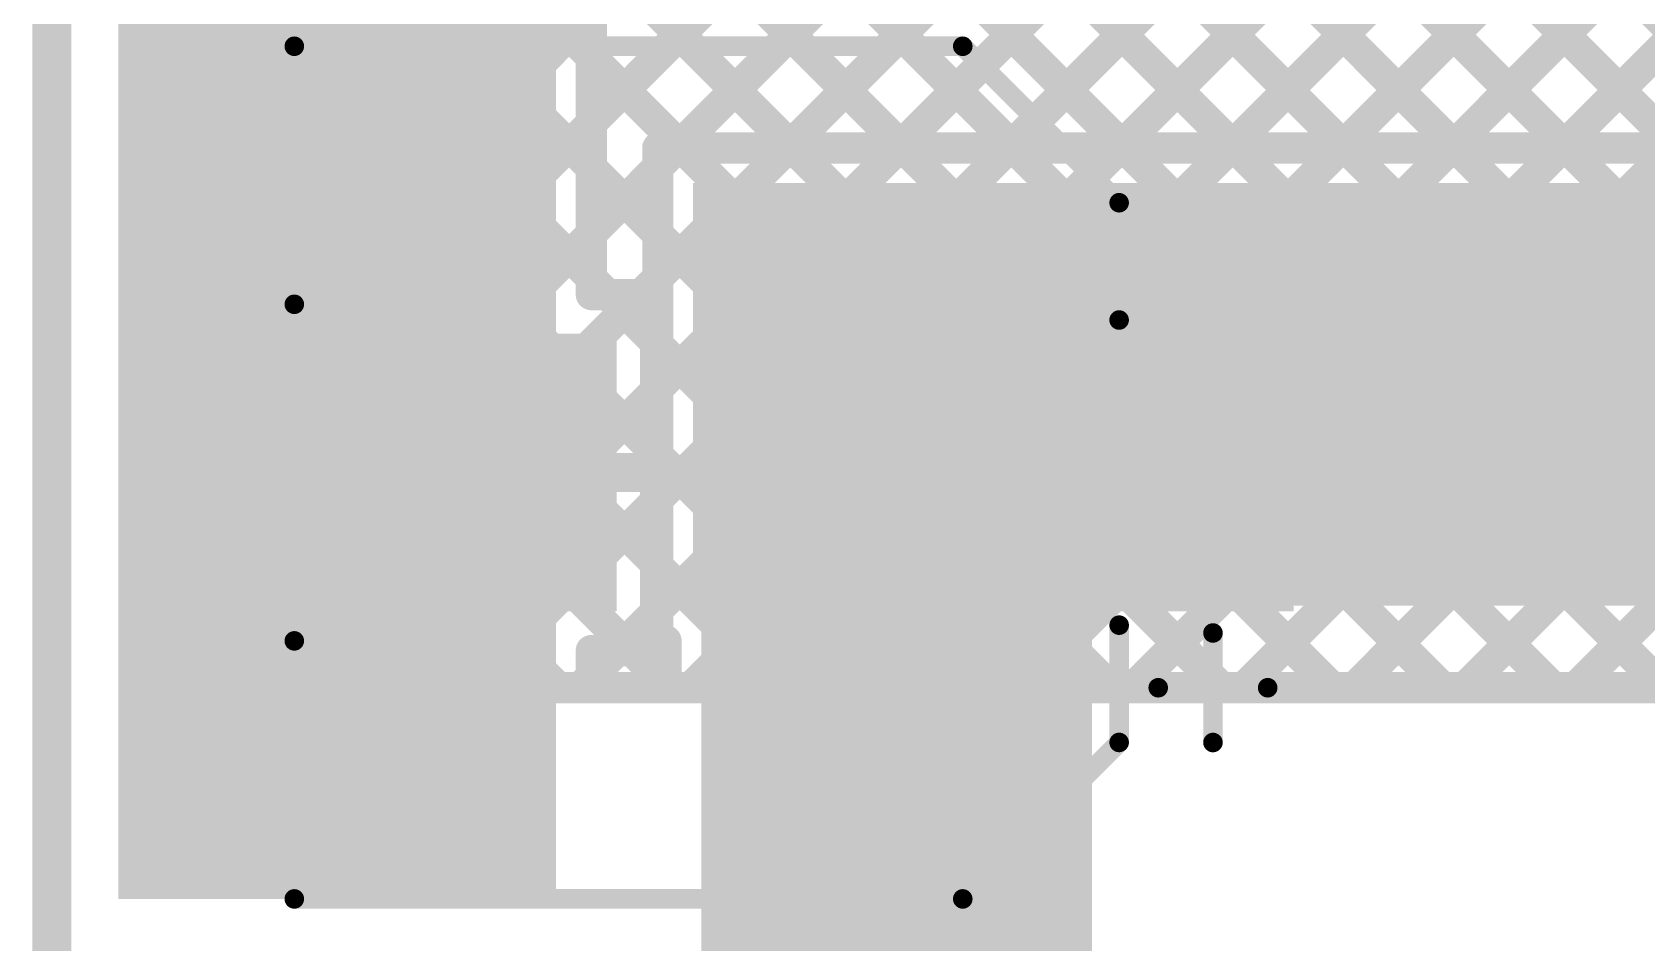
# Model space of a CAD drawing. Header units: millimetres. Extents: x -0.08 to 7.12, y -0.08 to 3.98.
# Drawn here: x -0.084 to 0.3289, y 1.3698 to 1.6025 of the extents above; entities that cross this region are included whole.
import ezdxf

# ---------------------------------------------------------------- set-up
doc = ezdxf.new("R2010")
doc.units = ezdxf.units.MM
doc.header["$MEASUREMENT"] = 0
for name, color, linetype in [('BottomLayer', 5, 'Continuous'), ('Mechanical2', 216, 'Continuous'), ('TopLayer', 1, 'Continuous'), ('TopOverlay', 2, 'Continuous'), ('TopPaste', 8, 'Continuous'), ('TopSolder', 216, 'Continuous')]:
    doc.layers.add(name, color=color, linetype=linetype)

# ---------------------------------------------------------------- blocks, each defined once
blk = doc.blocks.new('RVT1C470M0505_17')
at = {"layer": 'TopLayer'}
for points in [[(-0.14567, 0.0315), (-0.02756, 0.0315), (-0.02756, -0.0315), (-0.14567, -0.0315)], [(0.02756, 0.0315), (0.14567, 0.0315), (0.14567, -0.0315), (0.02756, -0.0315)]]:
    blk.add_hatch(color=1, dxfattribs=at).paths.add_polyline_path(points)
at = {"layer": 'TopPaste'}
for points in [[(-0.14567, 0.0315), (-0.02756, 0.0315), (-0.02756, -0.0315), (-0.14567, -0.0315)], [(0.02756, 0.0315), (0.14567, 0.0315), (0.14567, -0.0315), (0.02756, -0.0315)]]:
    blk.add_hatch(color=8, dxfattribs=at).paths.add_polyline_path(points)
at = {"layer": 'TopSolder'}
for points in [[(-0.14967, 0.0355), (-0.02356, 0.0355), (-0.02356, -0.0355), (-0.14967, -0.0355)], [(0.02356, 0.0355), (0.14967, 0.0355), (0.14967, -0.0355), (0.02356, -0.0355)]]:
    blk.add_hatch(color=216, dxfattribs=at).paths.add_polyline_path(points)
at = {"layer": 'TopOverlay', "const_width": 0.005}
for points in [[(-0.065, 0.10898), (-0.105, 0.06898)], [(0.10598, 0.10898), (-0.065, 0.10898)], [(0.10598, 0.10898), (0.10598, 0.04302)], [(-0.129, 0.069), (-0.129, 0.041)], [(-0.105, 0.06898), (-0.105, 0.039)], [(-0.115, 0.055), (-0.143, 0.055)], [(-0.105, -0.039), (-0.105, -0.06898)], [(0.10598, -0.04302), (0.10598, -0.10898)], [(-0.065, -0.10898), (-0.105, -0.06898)], [(0.10598, -0.10898), (-0.065, -0.10898)]]:
    blk.add_lwpolyline(points, dxfattribs=at)
at = {"layer": 'TopOverlay', "const_width": 0.0025}
for points in [[(-0.06625, 0.10898, 1), (-0.06375, 0.10898, 1)], [(-0.06625, 0.10898, 1), (-0.06375, 0.10898, 1)], [(0.10473, 0.10898, 1), (0.10723, 0.10898, 1)], [(0.10473, 0.10898, 1), (0.10723, 0.10898, 1)], [(-0.13025, 0.069, 1), (-0.12775, 0.069, 1)], [(-0.10625, 0.06898, 1), (-0.10375, 0.06898, 1)], [(-0.10625, 0.06898, 1), (-0.10375, 0.06898, 1)], [(-0.14425, 0.055, 1), (-0.14175, 0.055, 1)], [(-0.11625, 0.055, 1), (-0.11375, 0.055, 1)], [(0.10473, 0.04302, 1), (0.10723, 0.04302, 1)], [(-0.13025, 0.041, 1), (-0.12775, 0.041, 1)], [(-0.10625, 0.039, 1), (-0.10375, 0.039, 1)], [(-0.10625, -0.039, 1), (-0.10375, -0.039, 1)], [(0.10473, -0.04302, 1), (0.10723, -0.04302, 1)], [(-0.10625, -0.06898, 1), (-0.10375, -0.06898, 1)], [(-0.10625, -0.06898, 1), (-0.10375, -0.06898, 1)], [(-0.06625, -0.10898, 1), (-0.06375, -0.10898, 1)], [(-0.06625, -0.10898, 1), (-0.06375, -0.10898, 1)], [(0.10473, -0.10898, 1), (0.10723, -0.10898, 1)], [(0.10473, -0.10898, 1), (0.10723, -0.10898, 1)]]:
    blk.add_lwpolyline(points, format="xyb", close=True, dxfattribs=at)

msp = doc.modelspace()

# ---------------------------------------------------------------- hatches: boundary and pattern name
at = {"layer": 'TopLayer'}
for points in [[(-0.062, 1.381), (0.05, 1.381), (0.05, 1.862), (-0.062, 1.862)], [(0.085, 1.456), (2.258, 1.456), (2.258, 1.564), (0.085, 1.564)]]:
    msp.add_hatch(color=1, dxfattribs=at).paths.add_polyline_path(points)

# ---------------------------------------------------------------- linework, layer by layer
at = {"layer": 'BottomLayer', "const_width": 0.008}
for points in [[(-0.022, 1.58318), (0.52486, 2.13004)], [(-0.022, 1.55489), (0.52486, 2.10175)], [(-0.022, 1.52661), (0.52486, 2.07347)], [(-0.022, 1.49833), (0.53017, 2.05049)], [(-0.022, 1.47004), (0.54428, 2.03632)], [(-0.022, 1.44176), (0.55842, 2.02218)], [(-0.022, 1.44176), (0.55842, 2.02218)], [(-0.00047, 1.435), (0.57256, 2.00803)], [(0.02781, 1.435), (0.5867, 1.99389)], [(0.0561, 1.435), (0.58803, 1.96694)], [(-0.022, 1.9601), (0.5031, 1.435)], [(0.08438, 1.435), (0.58803, 1.93865)], [(0.11266, 1.435), (0.58803, 1.91037)], [(0.01066, 1.89915), (0.47481, 1.435)], [(0.14095, 1.435), (0.58803, 1.88208)], [(0.00716, 1.87437), (0.44653, 1.435)], [(-0.00672, 1.85997), (0.41824, 1.435)], [(-0.022, 1.435), (-0.022, 1.85514)], [(0.16923, 1.435), (0.58803, 1.8538)], [(-0.022, 1.84696), (0.38996, 1.435)], [(0.19752, 1.435), (0.58803, 1.82551)], [(-0.022, 1.81868), (0.36168, 1.435)], [(0.2258, 1.435), (0.58803, 1.79723)], [(-0.022, 1.79039), (0.33339, 1.435)], [(0.25409, 1.435), (0.58803, 1.76895)], [(-0.022, 1.76211), (0.30511, 1.435)], [(0.28237, 1.435), (0.58803, 1.74066)], [(-0.022, 1.73382), (0.27682, 1.435)], [(0.31065, 1.435), (0.58803, 1.71238)], [(-0.022, 1.70554), (0.24854, 1.435)], [(-0.022, 1.67725), (0.22025, 1.435)], [(-0.022, 1.64897), (0.19197, 1.435)], [(-0.022, 1.62069), (0.16369, 1.435)], [(-0.022, 1.5924), (0.1354, 1.435)], [(-0.022, 1.56412), (0.10712, 1.435)], [(-0.022, 1.53583), (0.07883, 1.435)], [(-0.022, 1.50755), (0.05055, 1.435)], [(-0.022, 1.47926), (0.02226, 1.435)], [(-0.022, 1.45098), (-0.00602, 1.435)], [(-0.022, 1.435), (0.58803, 1.435)]]:
    msp.add_lwpolyline(points, dxfattribs=at)
at = {"layer": 'BottomLayer', "const_width": 0.004}
for points in [[(-0.024, 1.5924, 1), (-0.02, 1.5924, 1)], [(-0.024, 1.58318, 1), (-0.02, 1.58318, 1)], [(-0.024, 1.56412, 1), (-0.02, 1.56412, 1)], [(-0.024, 1.55489, 1), (-0.02, 1.55489, 1)], [(-0.024, 1.53583, 1), (-0.02, 1.53583, 1)], [(-0.024, 1.52661, 1), (-0.02, 1.52661, 1)], [(-0.024, 1.50755, 1), (-0.02, 1.50755, 1)], [(-0.024, 1.49833, 1), (-0.02, 1.49833, 1)], [(-0.024, 1.47926, 1), (-0.02, 1.47926, 1)], [(-0.024, 1.47004, 1), (-0.02, 1.47004, 1)], [(-0.024, 1.45098, 1), (-0.02, 1.45098, 1)], [(-0.024, 1.44176, 1), (-0.02, 1.44176, 1)], [(-0.024, 1.44176, 1), (-0.02, 1.44176, 1)], [(-0.024, 1.435, 1), (-0.02, 1.435, 1)], [(-0.024, 1.435, 1), (-0.02, 1.435, 1)], [(-0.00802, 1.435, 1), (-0.00402, 1.435, 1)], [(-0.00247, 1.435, 1), (0.00153, 1.435, 1)], [(0.02026, 1.435, 1), (0.02426, 1.435, 1)], [(0.02581, 1.435, 1), (0.02981, 1.435, 1)], [(0.04855, 1.435, 1), (0.05255, 1.435, 1)], [(0.0541, 1.435, 1), (0.0581, 1.435, 1)], [(0.07683, 1.435, 1), (0.08083, 1.435, 1)], [(0.08238, 1.435, 1), (0.08638, 1.435, 1)], [(0.10512, 1.435, 1), (0.10912, 1.435, 1)], [(0.11066, 1.435, 1), (0.11466, 1.435, 1)], [(0.1334, 1.435, 1), (0.1374, 1.435, 1)], [(0.13895, 1.435, 1), (0.14295, 1.435, 1)], [(0.16169, 1.435, 1), (0.16569, 1.435, 1)], [(0.16723, 1.435, 1), (0.17123, 1.435, 1)], [(0.18997, 1.435, 1), (0.19397, 1.435, 1)], [(0.19552, 1.435, 1), (0.19952, 1.435, 1)], [(0.21825, 1.435, 1), (0.22225, 1.435, 1)], [(0.2238, 1.435, 1), (0.2278, 1.435, 1)], [(0.24654, 1.435, 1), (0.25054, 1.435, 1)], [(0.25209, 1.435, 1), (0.25609, 1.435, 1)], [(0.27482, 1.435, 1), (0.27882, 1.435, 1)], [(0.28037, 1.435, 1), (0.28437, 1.435, 1)], [(0.30311, 1.435, 1), (0.30711, 1.435, 1)], [(0.30865, 1.435, 1), (0.31265, 1.435, 1)]]:
    msp.add_lwpolyline(points, format="xyb", close=True, dxfattribs=at)
at = {"layer": 'Mechanical2', "const_width": 0.01}
msp.add_lwpolyline([(-0.079, 3.832), (-0.079, -0.079)], dxfattribs=at)
at = {"layer": 'TopLayer'}
for points, const_width in [([(0.22238, 1.573), (0.63388, 1.9845)], 0.008), ([(0.25066, 1.573), (0.64976, 1.9721)], 0.008), ([(0.27895, 1.573), (0.64976, 1.94381)], 0.008), ([(0.30723, 1.573), (0.66748, 1.93325)], 0.008), ([(0.059, 1.57933), (0.35217, 1.8725)], 0.008), ([(0.08096, 1.573), (0.38046, 1.8725)], 0.008), ([(0.10924, 1.573), (0.40874, 1.8725)], 0.008), ([(0.10924, 1.573), (0.40874, 1.8725)], 0.008), ([(0.13753, 1.573), (0.43703, 1.8725)], 0.008), ([(0.16581, 1.573), (0.46531, 1.8725)], 0.008), ([(0.1941, 1.573), (0.4936, 1.8725)], 0.008), ([(0.059, 1.5355), (0.059, 1.87007)], 0.008), ([(0.00239, 1.49), (0.00239, 1.82361)], 0.025), ([(0.141, 1.7971), (0.3651, 1.573)], 0.008), ([(0.141, 1.76881), (0.33681, 1.573)], 0.008), ([(0.141, 1.74053), (0.30853, 1.573)], 0.008), ([(0.141, 1.71224), (0.28024, 1.573)], 0.008), ([(0.07439, 1.694), (0.19539, 1.573)], 0.008), ([(0.10268, 1.694), (0.22368, 1.573)], 0.008), ([(0.13096, 1.694), (0.25196, 1.573)], 0.008), ([(0.059, 1.68111), (0.16711, 1.573)], 0.008), ([(0.059, 1.65282), (0.13882, 1.573)], 0.008), ([(0.059, 1.62454), (0.11054, 1.573)], 0.008), ([(0.059, 1.59625), (0.08225, 1.573)], 0.008), ([(0.076, 1.573), (1.26784, 1.573)], 0.008), ([(0.076, 1.56804), (0.08096, 1.573)], 0.008), ([(0.076, 1.447), (0.076, 1.573)], 0.008), ([(0.059, 1.55104), (0.076, 1.56804)], 0.008), ([(0.059, 1.56797), (0.076, 1.55097)], 0.008), ([(0.059, 1.53969), (0.06319, 1.5355)], 0.008), ([(0.07174, 1.5355), (0.076, 1.53976)], 0.008), ([(0.07174, 1.5355), (0.076, 1.53976)], 0.008), ([(0.059, 1.5355), (0.07544, 1.5355)], 0.008), ([(0.07544, 1.4445), (0.07544, 1.5355)], 0.008), ([(0.13709, 1.15106), (0.13709, 1.4835)], 0.1), ([(0.17561, 1.49), (0.18161, 1.496)], 0.05), ([(0.18161, 1.491), (0.80811, 1.491)], 0.05), ([(0.14156, 1.4835), (0.14806, 1.49)], 0.05), ([(0.14806, 1.49), (0.17561, 1.49)], 0.05), ([(0.00239, 1.49), (0.07144, 1.49)], 0.01), ([(0.07809, 1.435), (0.07809, 1.447)], 0.008), ([(0.059, 1.4445), (0.07544, 1.4445)], 0.008), ([(0.059, 1.4379), (0.0656, 1.4445)], 0.008), ([(0.059, 1.435), (0.059, 1.4445)], 0.008), ([(0.06933, 1.4445), (0.07809, 1.43574)], 0.008), ([(0.059, 1.435), (0.07809, 1.435)], 0.008)]:
    msp.add_lwpolyline(points, dxfattribs=dict(at, const_width=const_width))
for points, const_width in [([(0.057, 1.59625, 1), (0.061, 1.59625, 1)], 0.004), ([(0.057, 1.57933, 1), (0.061, 1.57933, 1)], 0.004), ([(0.074, 1.573, 1), (0.078, 1.573, 1)], 0.004), ([(0.074, 1.573, 1), (0.078, 1.573, 1)], 0.004), ([(0.07896, 1.573, 1), (0.08296, 1.573, 1)], 0.004), ([(0.07896, 1.573, 1), (0.08296, 1.573, 1)], 0.004), ([(0.08025, 1.573, 1), (0.08425, 1.573, 1)], 0.004), ([(0.10724, 1.573, 1), (0.11124, 1.573, 1)], 0.004), ([(0.10724, 1.573, 1), (0.11124, 1.573, 1)], 0.004), ([(0.10854, 1.573, 1), (0.11254, 1.573, 1)], 0.004), ([(0.13553, 1.573, 1), (0.13953, 1.573, 1)], 0.004), ([(0.13682, 1.573, 1), (0.14082, 1.573, 1)], 0.004), ([(0.16381, 1.573, 1), (0.16781, 1.573, 1)], 0.004), ([(0.16511, 1.573, 1), (0.16911, 1.573, 1)], 0.004), ([(0.1921, 1.573, 1), (0.1961, 1.573, 1)], 0.004), ([(0.19339, 1.573, 1), (0.19739, 1.573, 1)], 0.004), ([(0.22038, 1.573, 1), (0.22438, 1.573, 1)], 0.004), ([(0.22168, 1.573, 1), (0.22568, 1.573, 1)], 0.004), ([(0.24866, 1.573, 1), (0.25266, 1.573, 1)], 0.004), ([(0.24996, 1.573, 1), (0.25396, 1.573, 1)], 0.004), ([(0.27695, 1.573, 1), (0.28095, 1.573, 1)], 0.004), ([(0.27824, 1.573, 1), (0.28224, 1.573, 1)], 0.004), ([(0.30523, 1.573, 1), (0.30923, 1.573, 1)], 0.004), ([(0.30653, 1.573, 1), (0.31053, 1.573, 1)], 0.004), ([(0.057, 1.56797, 1), (0.061, 1.56797, 1)], 0.004), ([(0.074, 1.56804, 1), (0.078, 1.56804, 1)], 0.004), ([(0.074, 1.56804, 1), (0.078, 1.56804, 1)], 0.004), ([(0.057, 1.55104, 1), (0.061, 1.55104, 1)], 0.004), ([(0.074, 1.55097, 1), (0.078, 1.55097, 1)], 0.004), ([(0.057, 1.53969, 1), (0.061, 1.53969, 1)], 0.004), ([(0.074, 1.53976, 1), (0.078, 1.53976, 1)], 0.004), ([(0.074, 1.53976, 1), (0.078, 1.53976, 1)], 0.004), ([(0.057, 1.5355, 1), (0.061, 1.5355, 1)], 0.004), ([(0.057, 1.5355, 1), (0.061, 1.5355, 1)], 0.004), ([(0.06119, 1.5355, 1), (0.06519, 1.5355, 1)], 0.004), ([(0.06974, 1.5355, 1), (0.07374, 1.5355, 1)], 0.004), ([(0.06974, 1.5355, 1), (0.07374, 1.5355, 1)], 0.004), ([(0.07344, 1.5355, 1), (0.07744, 1.5355, 1)], 0.004), ([(0.07344, 1.5355, 1), (0.07744, 1.5355, 1)], 0.004), ([(0.11209, 1.4835, 1), (0.16209, 1.4835, 1)], 0.05), ([(0.16911, 1.496, 1), (0.19411, 1.496, 1)], 0.025), ([(0.16911, 1.491, 1), (0.19411, 1.491, 1)], 0.025), ([(0.13556, 1.49, 1), (0.16056, 1.49, 1)], 0.025), ([(0.13556, 1.49, 1), (0.16056, 1.49, 1)], 0.025), ([(0.16311, 1.49, 1), (0.18811, 1.49, 1)], 0.025), ([(0.16311, 1.49, 1), (0.18811, 1.49, 1)], 0.025), ([(0.12906, 1.4835, 1), (0.15406, 1.4835, 1)], 0.025), ([(-0.00386, 1.49, 1), (0.00864, 1.49, 1)], 0.0125), ([(-0.00011, 1.49, 1), (0.00489, 1.49, 1)], 0.005), ([(0.06894, 1.49, 1), (0.07394, 1.49, 1)], 0.005), ([(0.074, 1.447, 1), (0.078, 1.447, 1)], 0.004), ([(0.07609, 1.447, 1), (0.08009, 1.447, 1)], 0.004), ([(0.057, 1.4445, 1), (0.061, 1.4445, 1)], 0.004), ([(0.057, 1.4445, 1), (0.061, 1.4445, 1)], 0.004), ([(0.0636, 1.4445, 1), (0.0676, 1.4445, 1)], 0.004), ([(0.06733, 1.4445, 1), (0.07133, 1.4445, 1)], 0.004), ([(0.07344, 1.4445, 1), (0.07744, 1.4445, 1)], 0.004), ([(0.07344, 1.4445, 1), (0.07744, 1.4445, 1)], 0.004), ([(0.057, 1.4379, 1), (0.061, 1.4379, 1)], 0.004), ([(0.057, 1.435, 1), (0.061, 1.435, 1)], 0.004), ([(0.057, 1.435, 1), (0.061, 1.435, 1)], 0.004), ([(0.07609, 1.43574, 1), (0.08009, 1.43574, 1)], 0.004), ([(0.07609, 1.435, 1), (0.08009, 1.435, 1)], 0.004), ([(0.07609, 1.435, 1), (0.08009, 1.435, 1)], 0.004)]:
    msp.add_lwpolyline(points, format="xyb", close=True, dxfattribs=dict(at, const_width=const_width))

# ---------------------------------------------------------------- block references
at = {"rotation": 180}
msp.add_blockref('RVT1C470M0505_17', (0.089, 1.49), dxfattribs=at)

doc.saveas('drawing.dxf')
